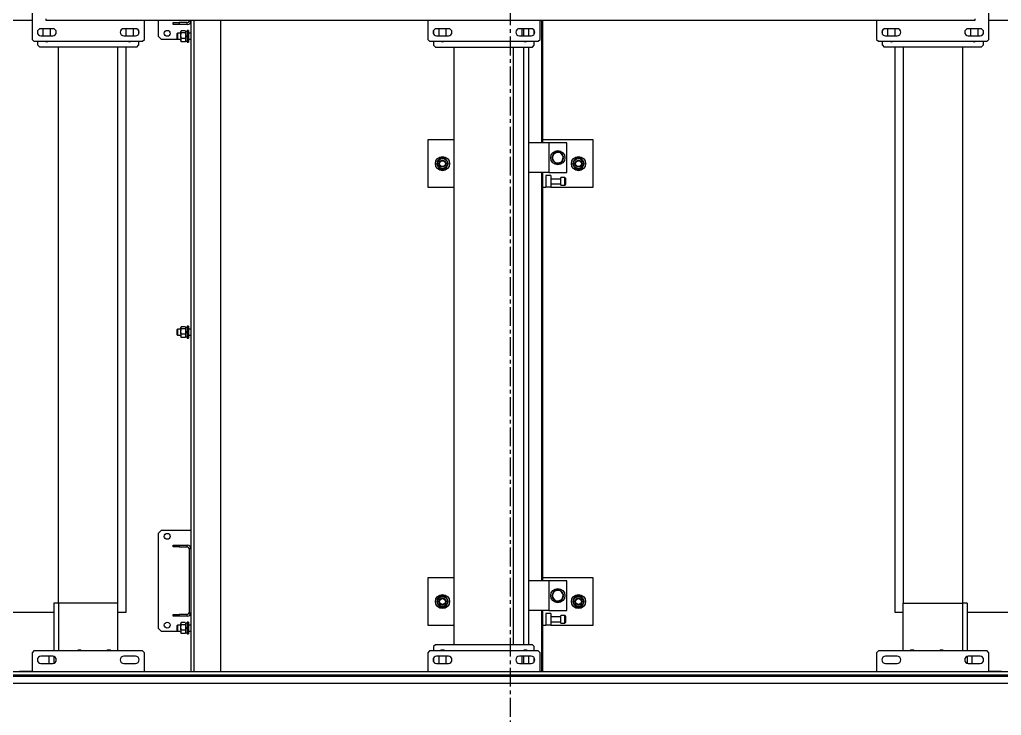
# Model space of a CAD drawing. Header units: millimetres. Extents: x 6622 to 532820, y 3370 to 359312.
# Drawn here: x 458470 to 460130, y 291666 to 292841 of the extents above; entities that cross this region are included whole.
import ezdxf

# ---------------------------------------------------------------- set-up
doc = ezdxf.new("R2010")
doc.units = ezdxf.units.MM
doc.linetypes.add('CENTER', pattern=[50.8, 31.75, -6.35, 6.35, -6.35])

# ---------------------------------------------------------------- blocks, each defined once
blk = doc.blocks.new('A$C6F3A12F4')
at = {"color": 2, "linetype": 'Continuous', "lineweight": 25}
for p, q in [((21785.2, 3700), (21785.2, 2659)), ((22785.2, 2622.1), (22785.2, 3700)), ((22885.7, 3475), (22885.7, 225)), ((22891.1, 225), (22891.1, 3475)), ((22893.7, 3475), (22893.7, 225)), ((22905.7, 3475), (22905.7, 225)), ((22885.2, 2680), (22885.2, 2659)), ((21817.2, 2659), (21653.2, 2659)), ((21820.2, 2656), (21817.2, 2659)), ((21820.2, 2472), (21820.2, 2656)), ((22853.7, 2659), (22850.7, 2656)), ((22850.7, 2656), (22850.7, 2472)), ((22885.7, 2659), (22853.7, 2659)), ((21799.2, 2644), (21799.2, 2624)), ((21799.2, 2640.1), (21811.2, 2640.1)), ((21802, 2649.1), (21808.4, 2649.1)), ((21811.2, 2624), (21811.2, 2644)), ((21820.2, 2649.1), (21827.2, 2649.1)), ((21830.2, 2646.1), (21827.2, 2649.1)), ((21830.2, 2646.1), (21830.2, 2482.1)), ((22859.7, 2644), (22859.7, 2624)), ((22871.7, 2624), (22871.7, 2644)), ((21782.6, 2635), (21785.2, 2635)), ((21785.2, 2635), (21785.2, 1065)), ((21811.2, 2628.1), (21799.2, 2628.1)), ((22859.7, 2630.1), (22871.7, 2630.1)), ((21830.2, 2614.1), (22770.2, 2614.1)), ((22770.2, 2622.1), (22770.2, 2614.1)), ((22770.2, 2622.1), (22850.7, 2622.1)), ((22770.2, 2614.1), (22850.7, 2614.1)), ((22770.2, 2514.1), (22770.2, 2614.1)), ((22860, 2622.1), (22871.4, 2622.1)), ((21830.2, 2514.1), (22770.2, 2514.1)), ((22850.7, 2514.1), (22770.2, 2514.1)), ((22785.2, 2500), (22785.2, 2514.1)), ((21799.2, 2504), (21799.2, 2484)), ((21799.2, 2500.1), (21811.2, 2500.1)), ((21799.2, 2500), (21811.2, 2500)), ((21811.2, 2484), (21811.2, 2504)), ((21830.2, 2500), (22785.2, 2500)), ((22859.7, 2504), (22859.7, 2484)), ((22871.7, 2484), (22871.7, 2504)), ((21811.2, 2488.1), (21799.2, 2488.1)), ((21808.6, 2479.1), (21801.7, 2479.1)), ((21827.2, 2479.1), (21820.2, 2479.1)), ((21827.2, 2479.1), (21830.2, 2482.1)), ((21785.2, 2469), (21817.2, 2469)), ((21817.2, 2469), (21820.2, 2472)), ((22850.7, 2472), (22853.7, 2469)), ((22853.7, 2469), (22885.7, 2469)), ((21987.2, 1990), (21987.2, 1904)), ((22067.2, 1990), (21987.2, 1990)), ((22067.2, 1918), (22067.2, 1990)), ((22727.2, 1990), (22727.2, 1904)), ((22807.2, 1990), (22727.2, 1990)), ((22807.2, 1918), (22807.2, 1990)), ((22036.7, 1965), (22036.2, 1965)), ((22036.6, 1963.2), (22036.2, 1963.2)), ((22036.3, 1962.2), (22036.6, 1963.2)), ((22776.7, 1965), (22776.2, 1965)), ((22776.6, 1963.2), (22776.2, 1963.2)), ((22776.3, 1962.2), (22776.6, 1963.2)), ((22042.2, 1945), (21992.2, 1945)), ((21992.2, 1945), (21992.2, 1915)), ((22042.2, 1915), (22042.2, 1945)), ((22051.7, 1943), (22062.7, 1943)), ((22782.2, 1945), (22732.2, 1945)), ((22732.2, 1945), (22732.2, 1915)), ((22782.2, 1915), (22782.2, 1945)), ((22791.7, 1943), (22802.7, 1943)), ((22012.2, 1937.3), (22008, 1934.4)), ((22016.4, 1940.2), (22012.2, 1937.3)), ((22021, 1938), (22016.4, 1940.2)), ((22025.6, 1935.8), (22021, 1938)), ((22026.7, 1930), (22026.1, 1930)), ((22026.6, 1928.2), (22026.2, 1928.2)), ((22026.4, 1927.4), (22026.6, 1928.2)), ((22050.7, 1942), (22050.7, 1935)), ((22063.7, 1942), (22050.7, 1942)), ((22063.7, 1935), (22050.7, 1935)), ((22053.2, 1935), (22053.2, 1918)), ((22061.2, 1918), (22061.2, 1935)), ((22063.7, 1935), (22063.7, 1942)), ((22752.2, 1937.3), (22748, 1934.4)), ((22756.4, 1940.2), (22752.2, 1937.3)), ((22761, 1938), (22756.4, 1940.2)), ((22765.7, 1935.8), (22761, 1938)), ((22766.7, 1930), (22766.1, 1930)), ((22766.6, 1928.2), (22766.2, 1928.2)), ((22766.4, 1927.4), (22766.6, 1928.2)), ((22790.7, 1942), (22790.7, 1935)), ((22803.7, 1942), (22790.7, 1942)), ((22803.7, 1935), (22790.7, 1935)), ((22793.2, 1935), (22793.2, 1918)), ((22801.2, 1918), (22801.2, 1935)), ((22803.7, 1935), (22803.7, 1942)), ((21992.2, 1915), (22042.2, 1915)), ((21992.2, 1915), (21992.2, 1880.2)), ((22008.7, 1924.2), (22013.4, 1922)), ((22013.4, 1922), (22018, 1919.8)), ((22018, 1919.8), (22022.2, 1922.7)), ((22022.2, 1922.7), (22026.4, 1925.6)), ((22042.2, 1915), (22042.2, 1880.2)), ((22047.2, 1918), (22067.2, 1918)), ((22047.2, 1918), (22047.2, 1910)), ((22047.2, 1910), (22067.2, 1910)), ((22067.2, 1918), (22067.2, 1910)), ((22067.2, 1904), (22067.2, 1910)), ((22732.2, 1915), (22782.2, 1915)), ((22732.2, 1915), (22732.2, 1880.2)), ((22748.7, 1924.2), (22753.4, 1922)), ((22753.4, 1922), (22758, 1919.8)), ((22758, 1919.8), (22762.2, 1922.7)), ((22762.2, 1922.7), (22766.4, 1925.6)), ((22782.2, 1915), (22782.2, 1880.2)), ((22787.2, 1918), (22787.2, 1910)), ((22787.2, 1918), (22807.2, 1918)), ((22787.2, 1910), (22807.2, 1910)), ((22807.2, 1918), (22807.2, 1910)), ((22807.2, 1904), (22807.2, 1910)), ((21785.2, 1904), (21992.2, 1904)), ((21992.2, 1902.7), (21785.2, 1902.7)), ((21817.2, 1900), (21785.2, 1900)), ((21820.2, 1897), (21817.2, 1900)), ((21820.2, 1713), (21820.2, 1897)), ((22042.2, 1904), (22732.2, 1904)), ((22732.2, 1902.7), (22042.2, 1902.7)), ((22782.2, 1904), (22885.7, 1904)), ((22885.7, 1902.7), (22782.2, 1902.7)), ((22853.7, 1900), (22850.7, 1897)), ((22850.7, 1897), (22850.7, 1713)), ((22885.7, 1900), (22853.7, 1900)), ((21799.2, 1885), (21799.2, 1865)), ((21811.2, 1881), (21799.2, 1881)), ((21799.2, 1880.2), (21811.2, 1880.2)), ((21808.5, 1890), (21801.9, 1890)), ((21811.2, 1865), (21811.2, 1885)), ((21827.2, 1890), (21820.2, 1890)), ((21830.2, 1887), (21827.2, 1890)), ((21830.2, 1723), (21830.2, 1887)), ((21830.2, 1880.2), (22840.2, 1880.2)), ((22843.2, 1890), (22840.2, 1887)), ((22840.2, 1887), (22840.2, 1723)), ((22850.7, 1890), (22843.2, 1890)), ((22859.7, 1885), (22859.7, 1865)), ((22871.7, 1881), (22859.7, 1881)), ((22859.7, 1880.2), (22871.7, 1880.2)), ((22869, 1890), (22862.4, 1890)), ((22871.7, 1865), (22871.7, 1885)), ((21811.2, 1872.8), (21799.2, 1872.8)), ((21799.2, 1869), (21811.2, 1869)), ((21820.8, 1872.8), (21820.2, 1872.8)), ((22840.2, 1872.8), (21830.2, 1872.8)), ((22850.7, 1872.8), (22849.6, 1872.8)), ((22871.7, 1872.8), (22859.7, 1872.8)), ((22859.7, 1869), (22871.7, 1869)), ((22840.2, 1855), (21830.2, 1855)), ((21799.2, 1745), (21799.2, 1725)), ((21811.2, 1725), (21811.2, 1745)), ((22840.2, 1755), (21830.2, 1755)), ((21987.2, 1755), (21987.2, 1710)), ((22067.2, 1710), (22067.2, 1755)), ((22727.2, 1755), (22727.2, 1710)), ((22807.2, 1710), (22807.2, 1755)), ((22859.7, 1745), (22859.7, 1725)), ((22871.7, 1725), (22871.7, 1745)), ((21811.2, 1741), (21799.2, 1741)), ((21799.2, 1729), (21811.2, 1729)), ((22036.7, 1735), (22036.2, 1735)), ((22036.6, 1733.2), (22036.2, 1733.2)), ((22036.3, 1732.2), (22036.6, 1733.2)), ((22776.7, 1735), (22776.2, 1735)), ((22776.6, 1733.2), (22776.2, 1733.2)), ((22776.3, 1732.2), (22776.6, 1733.2)), ((22871.7, 1741), (22859.7, 1741)), ((22859.7, 1729), (22871.7, 1729)), ((21785.2, 1710), (21817.2, 1710)), ((21801.9, 1720), (21808.5, 1720)), ((21817.2, 1710), (21820.2, 1713)), ((21820.2, 1720), (21827.2, 1720)), ((21827.2, 1720), (21830.2, 1723)), ((21987.2, 1710), (22067.2, 1710)), ((22727.2, 1710), (22807.2, 1710)), ((22840.2, 1723), (22843.2, 1720)), ((22843.2, 1720), (22850.7, 1720)), ((22850.7, 1713), (22853.7, 1710)), ((22853.7, 1710), (22885.7, 1710)), ((22862.4, 1720), (22869, 1720)), ((21785.2, 1359.5), (22885.7, 1359.5)), ((21785.2, 1314.5), (22885.7, 1314.5)), ((21785.2, 1309.5), (21786, 1309.5)), ((21785.2, 1306.5), (21786, 1306.5)), ((21786, 1309.5), (22678, 1309.5)), ((21786, 1306.5), (21786, 1309.5)), ((21792, 1303.5), (21789, 1303.5)), ((21789, 1303.5), (21789, 1289.5)), ((21792, 1303.5), (21792, 1289.5)), ((21802, 1305.5), (21802, 1303.5)), ((21802, 1305.5), (21822, 1305.5)), ((21802, 1303.5), (21822, 1303.5)), ((21802.8, 1300), (21802.8, 1293.4)), ((21804.4, 1300.9), (21803.3, 1300.3)), ((21803.9, 1303.5), (21803.9, 1300.9)), ((21812, 1300.9), (21803.9, 1300.9)), ((21806.4, 1300), (21806.4, 1293.4)), ((21807, 1309.5), (21807, 1305.5)), ((21812, 1300.9), (21813.5, 1300.9)), ((21820, 1300.9), (21813.5, 1300.9)), ((21815.5, 1300), (21815.5, 1293.4)), ((21817, 1305.5), (21817, 1309.5)), ((21820.7, 1300.3), (21819.6, 1300.9)), ((21820, 1300.9), (21820, 1303.5)), ((21821.2, 1300), (21821.2, 1293.4)), ((21822, 1303.5), (21822, 1305.5)), ((22302, 1305.5), (22302, 1303.5)), ((22302, 1305.5), (22322, 1305.5)), ((22302, 1303.5), (22322, 1303.5)), ((22302.8, 1300), (22302.8, 1293.4)), ((22304.4, 1300.9), (22303.3, 1300.3)), ((22303.9, 1303.5), (22303.9, 1300.9)), ((22312, 1300.9), (22303.9, 1300.9)), ((22306.4, 1300), (22306.4, 1293.4)), ((22307, 1309.5), (22307, 1305.5)), ((22312, 1300.9), (22313.5, 1300.9)), ((22320, 1300.9), (22313.5, 1300.9)), ((22315.5, 1300), (22315.5, 1293.4)), ((22317, 1305.5), (22317, 1309.5)), ((22320.7, 1300.3), (22319.6, 1300.9)), ((22320, 1300.9), (22320, 1303.5)), ((22321.2, 1300), (22321.2, 1293.4)), ((22322, 1303.5), (22322, 1305.5)), ((22647, 1309.5), (22647, 1259.5)), ((22675, 1303.5), (22672, 1303.5)), ((22672, 1289.5), (22672, 1303.5)), ((22675, 1289.5), (22675, 1303.5)), ((22678, 1309.5), (22678, 1306.5)), ((22678, 1309.5), (22786, 1309.5)), ((22678, 1306.5), (22786, 1306.5)), ((22786, 1309.5), (22885.7, 1309.5)), ((22786, 1306.5), (22786, 1309.5)), ((22792, 1303.5), (22789, 1303.5)), ((22789, 1303.5), (22789, 1289.5)), ((22792, 1303.5), (22792, 1289.5)), ((22802, 1305.5), (22802, 1303.5)), ((22802, 1305.5), (22822, 1305.5)), ((22802, 1303.5), (22822, 1303.5)), ((22802.8, 1300), (22802.8, 1293.4)), ((22804.4, 1300.9), (22803.3, 1300.3)), ((22803.9, 1303.5), (22803.9, 1300.9)), ((22812, 1300.9), (22803.9, 1300.9)), ((22806.4, 1300), (22806.4, 1293.4)), ((22807, 1309.5), (22807, 1305.5)), ((22812, 1300.9), (22813.5, 1300.9)), ((22820, 1300.9), (22813.5, 1300.9)), ((22815.5, 1300), (22815.5, 1293.4)), ((22817, 1305.5), (22817, 1309.5)), ((22820.7, 1300.3), (22819.6, 1300.9)), ((22820, 1300.9), (22820, 1303.5)), ((22821.2, 1300), (22821.2, 1293.4)), ((22822, 1303.5), (22822, 1305.5)), ((21789, 1289.5), (21792, 1289.5)), ((21789, 1279.5), (21789, 1289.5)), ((21792, 1279.5), (21789, 1279.5)), ((21792, 1289.5), (21792, 1279.5)), ((21803.3, 1293.1), (21804.4, 1292.5)), ((21814.9, 1292.5), (21804.4, 1292.5)), ((21807, 1292.5), (21807, 1287)), ((21807, 1287), (21807.5, 1286.5)), ((21807, 1287), (21817, 1287)), ((21816.5, 1286.5), (21807.5, 1286.5)), ((21814.9, 1292.5), (21819.6, 1292.5)), ((21816.5, 1286.5), (21817, 1287)), ((21817, 1287), (21817, 1292.5)), ((21817, 1259.5), (21817, 1287)), ((21819.6, 1292.5), (21820.7, 1293.1)), ((22303.3, 1293.1), (22304.4, 1292.5)), ((22314.9, 1292.5), (22304.4, 1292.5)), ((22307, 1292.5), (22307, 1287)), ((22307, 1287), (22307.5, 1286.5)), ((22307, 1287), (22317, 1287)), ((22316.5, 1286.5), (22307.5, 1286.5)), ((22314.9, 1292.5), (22319.6, 1292.5)), ((22316.5, 1286.5), (22317, 1287)), ((22317, 1287), (22317, 1292.5)), ((22319.6, 1292.5), (22320.7, 1293.1)), ((22672, 1289.5), (22675, 1289.5)), ((22672, 1279.5), (22672, 1289.5)), ((22675, 1279.5), (22672, 1279.5)), ((22675, 1289.5), (22675, 1279.5)), ((22789, 1289.5), (22792, 1289.5)), ((22789, 1279.5), (22789, 1289.5)), ((22792, 1279.5), (22789, 1279.5)), ((22792, 1289.5), (22792, 1279.5)), ((22803.3, 1293.1), (22804.4, 1292.5)), ((22814.9, 1292.5), (22804.4, 1292.5)), ((22807, 1292.5), (22807, 1287)), ((22807, 1287), (22807.5, 1286.5)), ((22807, 1287), (22817, 1287)), ((22816.5, 1286.5), (22807.5, 1286.5)), ((22814.9, 1292.5), (22819.6, 1292.5)), ((22816.5, 1286.5), (22817, 1287)), ((22817, 1287), (22817, 1292.5)), ((22817, 1259.5), (22817, 1287)), ((22819.6, 1292.5), (22820.7, 1293.1)), ((21785.2, 1254.5), (21812, 1254.5)), ((21812, 1254.5), (21817, 1259.5)), ((22647, 1259.5), (22652, 1254.5)), ((22652, 1254.5), (22812, 1254.5)), ((22812, 1254.5), (22817, 1259.5)), ((21817.2, 1231), (21785.2, 1231)), ((21820.2, 1228), (21817.2, 1231)), ((22853.7, 1231), (22850.7, 1228)), ((22885.7, 1231), (22853.7, 1231)), ((21799.2, 1216), (21799.2, 1196)), ((21799.2, 1211.9), (21811.2, 1211.9)), ((21801.7, 1220.9), (21808.6, 1220.9)), ((21811.2, 1196), (21811.2, 1216)), ((21820.2, 1044), (21820.2, 1228)), ((21820.2, 1220.9), (21827.2, 1220.9)), ((21830.2, 1217.9), (21827.2, 1220.9)), ((21830.2, 1217.9), (21830.2, 1053.9)), ((22850.7, 1228), (22850.7, 1044)), ((22859.7, 1216), (22859.7, 1196)), ((22871.7, 1196), (22871.7, 1216)), ((21811.2, 1200), (21799.2, 1200)), ((21811.2, 1199.9), (21799.2, 1199.9)), ((22785.2, 1200), (21830.2, 1200)), ((22785.2, 1185.9), (22785.2, 1200)), ((22770.2, 1185.9), (21830.2, 1185.9)), ((22770.2, 1185.9), (22770.2, 1085.9)), ((22850.7, 1185.9), (22770.2, 1185.9)), ((22770.2, 1085.9), (21830.2, 1085.9)), ((22770.2, 1085.9), (22850.7, 1085.9)), ((22770.2, 1085.9), (22770.2, 1077.9)), ((21785.2, 1065), (21782.6, 1065)), ((21799.2, 1076), (21799.2, 1056)), ((21799.2, 1071.9), (21811.2, 1071.9)), ((21811.2, 1056), (21811.2, 1076)), ((22770.2, 1077.9), (22850.7, 1077.9)), ((22785.2, 0), (22785.2, 1077.9)), ((22849.7, 1069.9), (22849.7, 1077.9)), ((22850.7, 1069.9), (22849.7, 1069.9)), ((22859.7, 1076), (22859.7, 1056)), ((22871.7, 1069.9), (22859.7, 1069.9)), ((22860, 1077.9), (22871.4, 1077.9)), ((22871.7, 1056), (22871.7, 1076)), ((21811.2, 1059.9), (21799.2, 1059.9)), ((21808.4, 1050.9), (21802, 1050.9)), ((21827.2, 1050.9), (21820.2, 1050.9)), ((21827.2, 1050.9), (21830.2, 1053.9)), ((21653.2, 1041), (21817.2, 1041)), ((21785.2, 1041), (21785.2, 0)), ((21817.2, 1041), (21820.2, 1044)), ((22850.7, 1044), (22853.7, 1041)), ((22853.7, 1041), (22885.7, 1041)), ((22885.2, 1041), (22885.2, 1020))]:
    blk.add_line(p, q, dxfattribs=at)
at = {"color": 2, "linetype": 'Continuous', "lineweight": 25, "flags": 128}
for points in [[(22036.7, 1965), (22036.6, 1966.9), (22036.3, 1967.9)], [(22776.7, 1965), (22776.6, 1966.9), (22776.3, 1967.9)], [(22036.7, 1735), (22036.6, 1736.9), (22036.3, 1737.9)], [(22776.7, 1735), (22776.6, 1736.9), (22776.3, 1737.9)], [(21812, 1300.9), (21811.5, 1301.8), (21811, 1302.6), (21810.5, 1303.5)], [(21812, 1303.5), (21812.5, 1302.6), (21813, 1301.8), (21813.5, 1300.9)], [(22312, 1300.9), (22311.5, 1301.8), (22311, 1302.6), (22310.5, 1303.5)], [(22312, 1303.5), (22312.5, 1302.6), (22313, 1301.8), (22313.5, 1300.9)], [(22812, 1300.9), (22811.5, 1301.8), (22811, 1302.6), (22810.5, 1303.5)], [(22812, 1303.5), (22812.5, 1302.6), (22813, 1301.8), (22813.5, 1300.9)]]:
    blk.add_lwpolyline(points, dxfattribs=at)
at = {"color": 2, "linetype": 'Continuous', "lineweight": 25}
for centre, radius in [((22027.2, 1965), 12), ((22767.2, 1965), 12), ((22027.2, 1965), 8.62), ((22027.2, 1965), 6), ((22027.2, 1965), 5), ((22767.2, 1965), 8.62), ((22767.2, 1965), 6), ((22767.2, 1965), 5), ((22017.2, 1930), 12), ((22757.2, 1930), 12), ((22027.2, 1735), 12), ((22027.2, 1735), 8.62), ((22767.2, 1735), 12), ((22767.2, 1735), 8.62), ((22027.2, 1735), 6), ((22027.2, 1735), 5), ((22767.2, 1735), 6), ((22767.2, 1735), 5), ((21807, 1269.5), 5), ((22657, 1269.5), 5), ((22807, 1269.5), 5)]:
    blk.add_circle(centre, radius, dxfattribs=at)
for centre, radius, start, end in [((21805.2, 2644), 6, 0, 180), ((22865.7, 2644), 6, 0, 180), ((21805.2, 2624), 6, 180, 0), ((21815.2, 2634.1), 6, 326.4427, 33.5573), ((22865.7, 2624), 6, 180, 0), ((22855.2, 2579.1), 6, 138.5904, 221.4096), ((22855.2, 2529.1), 6, 138.5904, 221.4096), ((21805.2, 2504), 6, 0, 180), ((22865.7, 2504), 6, 0, 180), ((21815.2, 2494.1), 6, 326.4427, 33.5573), ((21805.2, 2484), 6, 180, 0), ((22865.7, 2484), 6, 180, 0), ((22027.2, 1965), 9.55, 349.1982, 0), ((22767.2, 1965), 9.55, 349.1982, 0), ((22027.2, 1965), 9.55, 221.2996, 256.7088), ((22051.7, 1942), 1, 90, 180), ((22062.7, 1942), 1, 0, 90), ((22767.2, 1965), 9.55, 221.2996, 256.7088), ((22791.7, 1942), 1, 90, 180), ((22802.7, 1942), 1, 0, 90), ((22017.2, 1930), 9.55, 165.3637, 203.9741), ((22017.2, 1930), 8.86, 124.3653, 184.3653), ((22017.2, 1930), 8.87, 184.3653, 244.3653), ((22017.2, 1930), 9.55, 104.5207, 143.3519), ((22017.2, 1930), 8.87, 64.3653, 124.3653), ((22017.2, 1930), 9.55, 42.9611, 84.8708), ((22017.2, 1930), 8.87, 4.3653, 64.3653), ((22017.2, 1930), 8.87, 304.3653, 4.3653), ((22017.2, 1930), 9.55, 0, 24.9691), ((22017.2, 1930), 9.55, 349.1982, 0), ((22757.2, 1930), 9.55, 165.3637, 203.9741), ((22757.2, 1930), 8.87, 124.3653, 184.3653), ((22757.2, 1930), 8.86, 184.3653, 244.3653), ((22757.2, 1930), 9.55, 104.5207, 143.3519), ((22757.2, 1930), 8.87, 64.3653, 124.3653), ((22757.2, 1930), 9.55, 42.9611, 84.8708), ((22757.2, 1930), 8.87, 4.3653, 64.3653), ((22757.2, 1930), 8.86, 304.3653, 4.3653), ((22757.2, 1930), 9.55, 0, 24.9691), ((22757.2, 1930), 9.55, 349.1982, 0), ((22017.2, 1930), 9.55, 224.4516, 265.4367), ((22017.2, 1930), 8.87, 244.3653, 304.3653), ((22017.2, 1930), 9.55, 283.449, 324.061), ((22757.2, 1930), 9.55, 224.4516, 265.4367), ((22757.2, 1930), 8.86, 244.3653, 304.3653), ((22757.2, 1930), 9.55, 283.449, 324.061), ((21805.2, 1885), 6, 0, 180), ((21815.2, 1875), 6, 326.4427, 33.5573), ((22855.2, 1875), 6, 138.5904, 221.4096), ((22865.7, 1885), 6, 0, 180), ((21805.2, 1865), 6, 180, 0), ((22865.7, 1865), 6, 180, 0), ((21805.2, 1745), 6, 0, 180), ((22865.7, 1745), 6, 0, 180), ((21815.2, 1735), 6, 326.4427, 33.5573), ((22027.2, 1735), 9.55, 221.2996, 256.7088), ((22027.2, 1735), 9.55, 349.1982, 0), ((22767.2, 1735), 9.55, 221.2996, 256.7088), ((22767.2, 1735), 9.55, 349.1982, 0), ((22855.2, 1735), 6, 138.5904, 221.4096), ((21805.2, 1725), 6, 180, 0), ((22865.7, 1725), 6, 180, 0), ((21786, 1303.5), 6, 0, 90), ((21786, 1303.5), 3, 0, 90), ((22678, 1303.5), 6, 90, 180), ((22678, 1303.5), 3, 90, 180), ((22786, 1303.5), 6, 0, 90), ((22786, 1303.5), 3, 0, 90), ((21805.2, 1216), 6, 0, 180), ((22865.7, 1216), 6, 0, 180), ((21805.2, 1196), 6, 180, 0), ((21815.2, 1205.9), 6, 326.4427, 33.5573), ((22865.7, 1196), 6, 180, 0), ((22855.2, 1170.9), 6, 138.5904, 221.4096), ((22855.2, 1120.9), 6, 138.5904, 221.4096), ((21805.2, 1076), 6, 0, 180), ((22865.7, 1076), 6, 0, 180), ((21815.2, 1065.9), 6, 326.4427, 33.5573), ((21805.2, 1056), 6, 180, 0), ((22865.7, 1056), 6, 180, 0)]:
    blk.add_arc(centre, radius, start, end, dxfattribs=at)
for points, knots in [([(22027.2, 1975.4), (22026.4, 1974.9), (22024.8, 1974), (22022.5, 1972.7), (22020.3, 1971.4), (22018.9, 1970.6), (22018.2, 1970.2)], [0, 0, 0, 0, 0.264655, 0.534987, 0.765327, 1, 1, 1, 1]), ([(22018.2, 1970.2), (22018.2, 1969.8), (22018.2, 1968.5), (22018.2, 1966.2), (22018.2, 1963.2), (22018.2, 1961.1), (22018.2, 1959.8)], [0, 0, 0, 0, 0.131003, 0.38054, 0.636178, 1, 1, 1, 1]), ([(22018.2, 1959.8), (22019, 1959.4), (22020.6, 1958.4), (22022.9, 1957.1), (22025.1, 1955.8), (22026.5, 1955), (22027.2, 1954.6)], [0, 0, 0, 0, 0.264655, 0.534987, 0.765327, 1, 1, 1, 1]), ([(22036.2, 1970.2), (22035.4, 1970.6), (22033.8, 1971.6), (22031.5, 1972.9), (22029.3, 1974.2), (22027.9, 1975), (22027.2, 1975.4)], [0, 0, 0, 0, 0.264614, 0.534904, 0.765363, 1, 1, 1, 1]), ([(22027.2, 1954.6), (22028, 1955.1), (22029.6, 1956), (22031.9, 1957.3), (22034.1, 1958.6), (22035.5, 1959.4), (22036.2, 1959.8)], [0, 0, 0, 0, 0.264614, 0.534903, 0.765363, 1, 1, 1, 1]), ([(22036.2, 1959.8), (22036.2, 1961.1), (22036.2, 1963.2), (22036.2, 1966.2), (22036.2, 1968.4), (22036.2, 1969.8), (22036.2, 1970.2)], [0, 0, 0, 0, 0.363821, 0.613049, 0.868997, 1, 1, 1, 1]), ([(22767.2, 1975.4), (22766.4, 1974.9), (22764.8, 1974), (22762.5, 1972.7), (22760.3, 1971.4), (22758.9, 1970.6), (22758.2, 1970.2)], [0, 0, 0, 0, 0.264501, 0.534988, 0.765328, 1, 1, 1, 1]), ([(22758.2, 1970.2), (22758.2, 1969.8), (22758.2, 1968.5), (22758.2, 1966.2), (22758.2, 1963.2), (22758.2, 1961.1), (22758.2, 1959.8)], [0, 0, 0, 0, 0.131003, 0.38054, 0.636178, 1, 1, 1, 1]), ([(22758.2, 1959.8), (22759, 1959.4), (22760.6, 1958.4), (22762.9, 1957.1), (22765.1, 1955.8), (22766.5, 1955), (22767.2, 1954.6)], [0, 0, 0, 0, 0.264655, 0.534987, 0.765327, 1, 1, 1, 1]), ([(22776.2, 1970.2), (22775.4, 1970.6), (22773.8, 1971.6), (22771.5, 1972.9), (22769.3, 1974.2), (22767.9, 1975), (22767.2, 1975.4)], [0, 0, 0, 0, 0.264614, 0.534904, 0.765363, 1, 1, 1, 1]), ([(22767.2, 1954.6), (22768, 1955.1), (22769.6, 1956), (22771.9, 1957.3), (22774.1, 1958.6), (22775.5, 1959.4), (22776.2, 1959.8)], [0, 0, 0, 0, 0.264614, 0.534903, 0.765363, 1, 1, 1, 1]), ([(22776.2, 1959.8), (22776.2, 1961.1), (22776.2, 1963.2), (22776.2, 1966.2), (22776.2, 1968.4), (22776.2, 1969.8), (22776.2, 1970.2)], [0, 0, 0, 0, 0.363821, 0.613049, 0.868997, 1, 1, 1, 1]), ([(22008, 1934.4), (22008, 1934), (22008.1, 1932.3), (22008.3, 1930.6), (22008.4, 1929.3)], [0, 0, 0, 0, 0.2530598, 1, 1, 1, 1]), ([(22008.4, 1929.3), (22008.5, 1927.7), (22008.6, 1926), (22008.7, 1924.3), (22008.7, 1924.2)], [0, 0, 0, 0, 0.973018, 1, 1, 1, 1]), ([(22026, 1930.7), (22025.9, 1932), (22025.8, 1933.7), (22025.7, 1935.4), (22025.6, 1935.8)], [0, 0, 0, 0, 0.746918, 1, 1, 1, 1]), ([(22026.4, 1925.6), (22026.4, 1925.6), (22026.3, 1927.3), (22026.2, 1929), (22026, 1930.7)], [0, 0, 0, 0, 0.026984, 1, 1, 1, 1]), ([(22748, 1934.4), (22748, 1934), (22748.1, 1932.3), (22748.3, 1930.6), (22748.4, 1929.3)], [0, 0, 0, 0, 0.2530598, 1, 1, 1, 1]), ([(22748.4, 1929.3), (22748.5, 1927.7), (22748.6, 1926), (22748.7, 1924.3), (22748.7, 1924.2)], [0, 0, 0, 0, 0.973018, 1, 1, 1, 1]), ([(22766, 1930.7), (22765.9, 1932), (22765.8, 1933.7), (22765.7, 1935.4), (22765.7, 1935.8)], [0, 0, 0, 0, 0.746939, 1, 1, 1, 1]), ([(22766.4, 1925.6), (22766.4, 1925.6), (22766.3, 1927.3), (22766.2, 1929), (22766, 1930.7)], [0, 0, 0, 0, 0.026984, 1, 1, 1, 1]), ([(22027.2, 1745.4), (22026.4, 1744.9), (22024.8, 1744), (22022.5, 1742.7), (22020.3, 1741.4), (22018.9, 1740.6), (22018.2, 1740.2)], [0, 0, 0, 0, 0.264655, 0.534987, 0.765327, 1, 1, 1, 1]), ([(22036.2, 1740.2), (22035.4, 1740.6), (22033.8, 1741.6), (22031.5, 1742.9), (22029.3, 1744.2), (22027.9, 1745), (22027.2, 1745.4)], [0, 0, 0, 0, 0.264614, 0.534903, 0.765363, 1, 1, 1, 1]), ([(22767.2, 1745.4), (22766.4, 1744.9), (22764.8, 1744), (22762.5, 1742.7), (22760.3, 1741.4), (22758.9, 1740.6), (22758.2, 1740.2)], [0, 0, 0, 0, 0.264501, 0.534988, 0.765328, 1, 1, 1, 1]), ([(22776.2, 1740.2), (22775.4, 1740.6), (22773.8, 1741.6), (22771.5, 1742.9), (22769.3, 1744.2), (22767.9, 1745), (22767.2, 1745.4)], [0, 0, 0, 0, 0.264614, 0.534903, 0.765363, 1, 1, 1, 1]), ([(22018.2, 1740.2), (22018.2, 1739.8), (22018.2, 1738.5), (22018.2, 1736.2), (22018.2, 1733.2), (22018.2, 1731.1), (22018.2, 1729.8)], [0, 0, 0, 0, 0.1310035, 0.3805405, 0.636178, 1, 1, 1, 1]), ([(22018.2, 1729.8), (22019, 1729.4), (22020.6, 1728.4), (22022.9, 1727.1), (22025.1, 1725.8), (22026.5, 1725), (22027.2, 1724.6)], [0, 0, 0, 0, 0.264655, 0.534987, 0.765327, 1, 1, 1, 1]), ([(22027.2, 1724.6), (22028, 1725.1), (22029.6, 1726), (22031.9, 1727.3), (22034.1, 1728.6), (22035.5, 1729.4), (22036.2, 1729.8)], [0, 0, 0, 0, 0.264614, 0.534903, 0.765363, 1, 1, 1, 1]), ([(22036.2, 1729.8), (22036.2, 1731.1), (22036.2, 1733.2), (22036.2, 1736.2), (22036.2, 1738.4), (22036.2, 1739.8), (22036.2, 1740.2)], [0, 0, 0, 0, 0.363821, 0.613048, 0.868997, 1, 1, 1, 1]), ([(22758.2, 1740.2), (22758.2, 1739.8), (22758.2, 1738.5), (22758.2, 1736.2), (22758.2, 1733.2), (22758.2, 1731.1), (22758.2, 1729.8)], [0, 0, 0, 0, 0.1310035, 0.3805405, 0.636178, 1, 1, 1, 1]), ([(22758.2, 1729.8), (22759, 1729.4), (22760.6, 1728.4), (22762.9, 1727.1), (22765.1, 1725.8), (22766.5, 1725), (22767.2, 1724.6)], [0, 0, 0, 0, 0.264655, 0.534987, 0.765327, 1, 1, 1, 1]), ([(22767.2, 1724.6), (22768, 1725.1), (22769.6, 1726), (22771.9, 1727.3), (22774.1, 1728.6), (22775.5, 1729.4), (22776.2, 1729.8)], [0, 0, 0, 0, 0.264614, 0.534903, 0.765363, 1, 1, 1, 1]), ([(22776.2, 1729.8), (22776.2, 1731.1), (22776.2, 1733.2), (22776.2, 1736.2), (22776.2, 1738.4), (22776.2, 1739.8), (22776.2, 1740.2)], [0, 0, 0, 0, 0.363821, 0.613048, 0.868997, 1, 1, 1, 1]), ([(21802.8, 1300), (21803.3, 1300.2), (21804, 1300.7), (21805, 1300.7), (21805.8, 1300.4), (21806.2, 1300.1), (21806.4, 1300)], [0, 0, 0, 0, 0.363637, 0.612794, 0.868669, 1, 1, 1, 1]), ([(21806.4, 1300), (21807.2, 1300.2), (21808.8, 1300.6), (21811.2, 1300.7), (21813.4, 1300.5), (21814.8, 1300.2), (21815.5, 1300)], [0, 0, 0, 0, 0.264522, 0.534908, 0.765371, 1, 1, 1, 1]), ([(21815.5, 1300), (21816, 1300.2), (21817, 1300.6), (21818.5, 1300.7), (21819.9, 1300.5), (21820.7, 1300.2), (21821.2, 1300)], [0, 0, 0, 0, 0.264587, 0.534953, 0.765275, 1, 1, 1, 1]), ([(21821.2, 1300), (21821, 1300.1), (21820.8, 1300.2), (21820.7, 1300.3), (21820.7, 1300.3)], [0, 0, 0, 0, 0.908808, 1, 1, 1, 1]), ([(22302.8, 1300), (22303.3, 1300.2), (22304, 1300.7), (22305, 1300.7), (22305.8, 1300.4), (22306.2, 1300.1), (22306.4, 1300)], [0, 0, 0, 0, 0.363637, 0.612794, 0.868669, 1, 1, 1, 1]), ([(22306.4, 1300), (22307.2, 1300.2), (22308.8, 1300.6), (22311.2, 1300.7), (22313.4, 1300.5), (22314.8, 1300.2), (22315.5, 1300)], [0, 0, 0, 0, 0.264522, 0.534908, 0.765371, 1, 1, 1, 1]), ([(22315.5, 1300), (22316, 1300.2), (22317, 1300.6), (22318.5, 1300.7), (22319.9, 1300.5), (22320.7, 1300.2), (22321.2, 1300)], [0, 0, 0, 0, 0.264587, 0.534953, 0.765275, 1, 1, 1, 1]), ([(22321.2, 1300), (22321, 1300.1), (22320.8, 1300.2), (22320.7, 1300.3), (22320.7, 1300.3)], [0, 0, 0, 0, 0.908808, 1, 1, 1, 1]), ([(22802.8, 1300), (22803.3, 1300.2), (22804, 1300.7), (22805, 1300.7), (22805.8, 1300.4), (22806.2, 1300.1), (22806.4, 1300)], [0, 0, 0, 0, 0.363637, 0.612794, 0.868669, 1, 1, 1, 1]), ([(22806.4, 1300), (22807.2, 1300.2), (22808.8, 1300.6), (22811.2, 1300.7), (22813.4, 1300.5), (22814.8, 1300.2), (22815.5, 1300)], [0, 0, 0, 0, 0.264522, 0.534908, 0.765371, 1, 1, 1, 1]), ([(22815.5, 1300), (22816, 1300.2), (22817, 1300.6), (22818.5, 1300.7), (22819.9, 1300.5), (22820.7, 1300.2), (22821.2, 1300)], [0, 0, 0, 0, 0.264587, 0.534953, 0.765275, 1, 1, 1, 1]), ([(22821.2, 1300), (22821, 1300.1), (22820.8, 1300.2), (22820.7, 1300.3), (22820.7, 1300.3)], [0, 0, 0, 0, 0.908808, 1, 1, 1, 1]), ([(21806.4, 1293.4), (21806.2, 1293.3), (21805.8, 1293), (21805, 1292.7), (21804, 1292.7), (21803.3, 1293.2), (21802.8, 1293.4)], [0, 0, 0, 0, 0.13133, 0.380798, 0.636361, 1, 1, 1, 1]), ([(21815.5, 1293.4), (21814.7, 1293.2), (21813.1, 1292.8), (21810.7, 1292.7), (21808.5, 1292.9), (21807.1, 1293.2), (21806.4, 1293.4)], [0, 0, 0, 0, 0.26472, 0.534906, 0.76537, 1, 1, 1, 1]), ([(21821.2, 1293.4), (21820.7, 1293.2), (21819.7, 1292.8), (21818.2, 1292.7), (21816.8, 1292.9), (21816, 1293.2), (21815.5, 1293.4)], [0, 0, 0, 0, 0.264585, 0.534952, 0.765396, 1, 1, 1, 1]), ([(21820.7, 1293.1), (21820.7, 1293.1), (21820.8, 1293.2), (21821, 1293.3), (21821.2, 1293.4)], [0, 0, 0, 0, 0.09115, 1, 1, 1, 1]), ([(22306.4, 1293.4), (22306.2, 1293.3), (22305.8, 1293), (22305, 1292.7), (22304, 1292.7), (22303.3, 1293.2), (22302.8, 1293.4)], [0, 0, 0, 0, 0.13133, 0.380798, 0.636361, 1, 1, 1, 1]), ([(22315.5, 1293.4), (22314.7, 1293.2), (22313.1, 1292.8), (22310.7, 1292.7), (22308.5, 1292.9), (22307.1, 1293.2), (22306.4, 1293.4)], [0, 0, 0, 0, 0.26472, 0.534906, 0.76537, 1, 1, 1, 1]), ([(22321.2, 1293.4), (22320.7, 1293.2), (22319.7, 1292.8), (22318.2, 1292.7), (22316.8, 1292.9), (22316, 1293.2), (22315.5, 1293.4)], [0, 0, 0, 0, 0.264585, 0.534952, 0.765396, 1, 1, 1, 1]), ([(22320.7, 1293.1), (22320.7, 1293.1), (22320.8, 1293.2), (22321, 1293.3), (22321.2, 1293.4)], [0, 0, 0, 0, 0.09115, 1, 1, 1, 1]), ([(22806.4, 1293.4), (22806.2, 1293.3), (22805.8, 1293), (22805, 1292.7), (22804, 1292.7), (22803.3, 1293.2), (22802.8, 1293.4)], [0, 0, 0, 0, 0.13133, 0.380798, 0.636361, 1, 1, 1, 1]), ([(22815.5, 1293.4), (22814.7, 1293.2), (22813.1, 1292.8), (22810.7, 1292.7), (22808.5, 1292.9), (22807.1, 1293.2), (22806.4, 1293.4)], [0, 0, 0, 0, 0.26472, 0.534906, 0.76537, 1, 1, 1, 1]), ([(22821.2, 1293.4), (22820.7, 1293.2), (22819.7, 1292.8), (22818.2, 1292.7), (22816.8, 1292.9), (22816, 1293.2), (22815.5, 1293.4)], [0, 0, 0, 0, 0.264585, 0.534952, 0.765396, 1, 1, 1, 1]), ([(22820.7, 1293.1), (22820.7, 1293.1), (22820.8, 1293.2), (22821, 1293.3), (22821.2, 1293.4)], [0, 0, 0, 0, 0.09115, 1, 1, 1, 1])]:
    blk.add_open_spline(points, degree=3, knots=knots, dxfattribs=at)

msp = doc.modelspace()

# ---------------------------------------------------------------- linework, layer by layer
at = {"color": 1, "linetype": 'CENTER'}
msp.add_line((459300, 268650.975), (459300, 314810.514), dxfattribs=at)

# ---------------------------------------------------------------- block references
at = {"color": 0, "rotation": 270}
msp.add_blockref('A$C6F3A12F4', (457450, 314625.198), dxfattribs=at)

doc.saveas('drawing.dxf')
